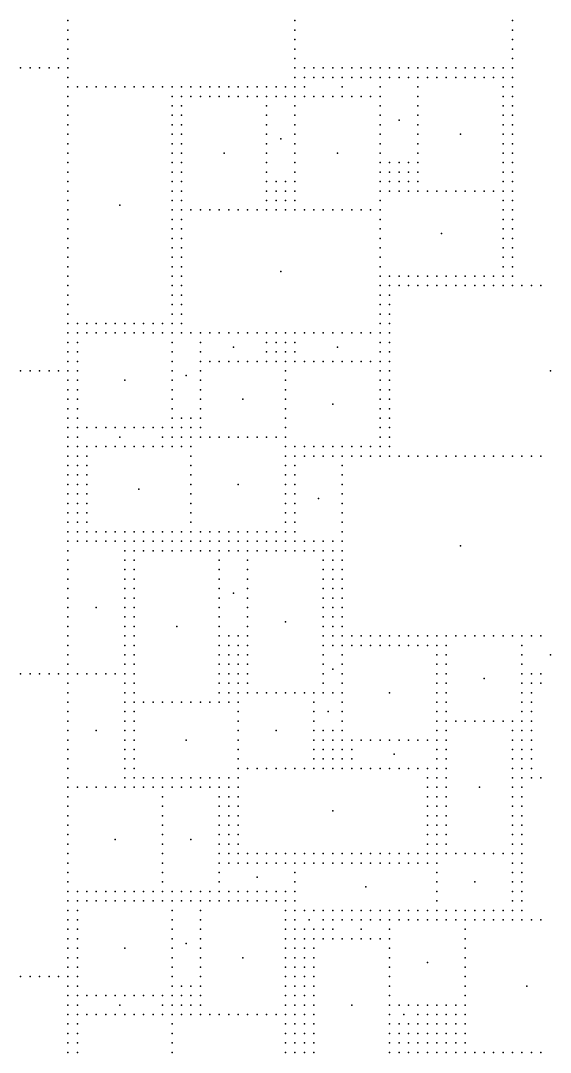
# Model space of a CAD drawing. Header units: metres. Extents: x -50 to 50, y -49 to 49.
# Drawn here: x -24.89 to -12.44, y 0.22 to 24.47 of the extents above; entities that cross this region are included whole.
import ezdxf

# ---------------------------------------------------------------- set-up
doc = ezdxf.new("R2010")
doc.units = ezdxf.units.M

msp = doc.modelspace()

# ---------------------------------------------------------------- linework, layer by layer
for p in [(-23.778, 24.473), (-23.778, 24.251), (-18.444, 24.473), (-18.444, 24.251), (-13.333, 24.473), (-13.333, 24.251), (-23.778, 24.028), (-18.444, 24.028), (-13.333, 24.028), (-23.778, 23.806), (-18.444, 23.806), (-13.333, 23.806), (-23.778, 23.583), (-18.444, 23.583), (-13.333, 23.583), (-24.889, 23.361), (-24.667, 23.361), (-24.444, 23.361), (-24.222, 23.361), (-24, 23.361), (-23.778, 23.361), (-18.444, 23.361), (-18.222, 23.361), (-18, 23.361), (-17.778, 23.361), (-17.556, 23.361), (-17.333, 23.361), (-17.111, 23.361), (-16.889, 23.361), (-16.667, 23.361), (-16.444, 23.361), (-16.222, 23.361), (-16, 23.361), (-15.778, 23.361), (-15.556, 23.361), (-15.333, 23.361), (-15.111, 23.361), (-14.889, 23.361), (-14.667, 23.361), (-14.444, 23.361), (-14.222, 23.361), (-14, 23.361), (-13.778, 23.361), (-13.556, 23.361), (-13.333, 23.361), (-23.778, 23.138), (-18.444, 23.138), (-18.222, 23.138), (-18, 23.138), (-17.778, 23.138), (-17.556, 23.138), (-17.333, 23.138), (-17.111, 23.138), (-16.889, 23.138), (-16.667, 23.138), (-16.444, 23.138), (-16.222, 23.138), (-16, 23.138), (-15.778, 23.138), (-15.556, 23.138), (-15.333, 23.138), (-15.111, 23.138), (-14.889, 23.138), (-14.667, 23.138), (-14.444, 23.138), (-14.222, 23.138), (-14, 23.138), (-13.778, 23.138), (-13.556, 23.138), (-13.333, 23.138), (-23.778, 22.916), (-23.556, 22.916), (-23.333, 22.916), (-23.111, 22.916), (-22.889, 22.916), (-22.667, 22.916), (-22.444, 22.916), (-22.222, 22.916), (-22, 22.916), (-21.778, 22.916), (-21.556, 22.916), (-21.333, 22.916), (-21.111, 22.916), (-20.889, 22.916), (-20.667, 22.916), (-20.444, 22.916), (-20.222, 22.916), (-20, 22.916), (-19.778, 22.916), (-19.556, 22.916), (-19.333, 22.916), (-19.111, 22.916), (-18.889, 22.916), (-18.667, 22.916), (-18.444, 22.916), (-18.222, 22.916), (-17.333, 22.916), (-16.444, 22.916), (-15.556, 22.916), (-13.556, 22.916), (-13.333, 22.916), (-23.778, 22.693), (-21.333, 22.693), (-21.111, 22.693), (-20.889, 22.693), (-20.667, 22.693), (-20.444, 22.693), (-20.222, 22.693), (-20, 22.693), (-19.778, 22.693), (-19.556, 22.693), (-19.333, 22.693), (-19.111, 22.693), (-18.889, 22.693), (-18.667, 22.693), (-18.444, 22.693), (-18.222, 22.693), (-18, 22.693), (-17.778, 22.693), (-17.556, 22.693), (-17.333, 22.693), (-17.111, 22.693), (-16.889, 22.693), (-16.667, 22.693), (-16.444, 22.693), (-15.556, 22.693), (-13.556, 22.693), (-13.333, 22.693), (-23.778, 22.471), (-21.333, 22.471), (-21.111, 22.471), (-19.111, 22.471), (-18.444, 22.471), (-16.444, 22.471), (-15.556, 22.471), (-13.556, 22.471), (-13.333, 22.471), (-23.778, 22.248), (-21.333, 22.248), (-21.111, 22.248), (-19.111, 22.248), (-18.444, 22.248), (-16.444, 22.248), (-16, 22.137), (-15.556, 22.248), (-13.556, 22.248), (-13.333, 22.248), (-23.778, 22.026), (-21.333, 22.026), (-21.111, 22.026), (-19.111, 22.026), (-18.444, 22.026), (-16.444, 22.026), (-15.556, 22.026), (-13.556, 22.026), (-13.333, 22.026), (-23.778, 21.803), (-21.333, 21.803), (-21.111, 21.803), (-19.111, 21.803), (-18.778, 21.692), (-18.444, 21.803), (-16.444, 21.803), (-15.556, 21.803), (-14.556, 21.803), (-13.556, 21.803), (-13.333, 21.803), (-23.778, 21.581), (-23.778, 21.358), (-21.333, 21.581), (-21.333, 21.358), (-21.111, 21.581), (-21.111, 21.358), (-20.111, 21.358), (-19.111, 21.581), (-19.111, 21.358), (-18.444, 21.581), (-18.444, 21.358), (-17.444, 21.358), (-16.444, 21.581), (-16.444, 21.358), (-15.556, 21.581), (-15.556, 21.358), (-13.556, 21.581), (-13.556, 21.358), (-13.333, 21.581), (-13.333, 21.358), (-23.778, 21.136), (-21.333, 21.136), (-21.111, 21.136), (-19.111, 21.136), (-18.444, 21.136), (-16.444, 21.136), (-16.222, 21.136), (-16, 21.136), (-15.778, 21.136), (-15.556, 21.136), (-13.556, 21.136), (-13.333, 21.136), (-23.778, 20.913), (-21.333, 20.913), (-21.111, 20.913), (-19.111, 20.913), (-18.444, 20.913), (-16.444, 20.913), (-16.222, 20.913), (-16, 20.913), (-15.778, 20.913), (-15.556, 20.913), (-13.556, 20.913), (-13.333, 20.913), (-23.778, 20.691), (-21.333, 20.691), (-21.111, 20.691), (-19.111, 20.691), (-18.889, 20.691), (-18.667, 20.691), (-18.444, 20.691), (-16.444, 20.691), (-16.222, 20.691), (-16, 20.691), (-15.778, 20.691), (-15.556, 20.691), (-13.556, 20.691), (-13.333, 20.691), (-23.778, 20.468), (-21.333, 20.468), (-21.111, 20.468), (-19.111, 20.468), (-18.889, 20.468), (-18.667, 20.468), (-18.444, 20.468), (-16.444, 20.468), (-16.222, 20.468), (-16, 20.468), (-15.778, 20.468), (-15.556, 20.468), (-15.333, 20.468), (-15.111, 20.468), (-14.889, 20.468), (-14.667, 20.468), (-14.444, 20.468), (-14.222, 20.468), (-14, 20.468), (-13.778, 20.468), (-13.556, 20.468), (-13.333, 20.468), (-23.778, 20.246), (-22.556, 20.135), (-21.333, 20.246), (-21.111, 20.246), (-19.111, 20.246), (-18.889, 20.246), (-18.667, 20.246), (-18.444, 20.246), (-16.444, 20.246), (-13.556, 20.246), (-13.333, 20.246), (-23.778, 20.023), (-21.333, 20.023), (-21.111, 20.023), (-20.889, 20.023), (-20.667, 20.023), (-20.444, 20.023), (-20.222, 20.023), (-20, 20.023), (-19.778, 20.023), (-19.556, 20.023), (-19.333, 20.023), (-19.111, 20.023), (-18.889, 20.023), (-18.667, 20.023), (-18.444, 20.023), (-18.222, 20.023), (-18, 20.023), (-17.778, 20.023), (-17.556, 20.023), (-17.333, 20.023), (-17.111, 20.023), (-16.889, 20.023), (-16.667, 20.023), (-16.444, 20.023), (-13.556, 20.023), (-13.333, 20.023), (-23.778, 19.801), (-21.333, 19.801), (-21.111, 19.801), (-16.444, 19.801), (-13.556, 19.801), (-13.333, 19.801), (-23.778, 19.578), (-21.333, 19.578), (-21.111, 19.578), (-16.444, 19.578), (-15, 19.467), (-13.556, 19.578), (-13.333, 19.578), (-23.778, 19.356), (-21.333, 19.356), (-21.111, 19.356), (-16.444, 19.356), (-13.556, 19.356), (-13.333, 19.356), (-23.778, 19.133), (-21.333, 19.133), (-21.111, 19.133), (-16.444, 19.133), (-13.556, 19.133), (-13.333, 19.133), (-23.778, 18.911), (-23.778, 18.688), (-21.333, 18.911), (-21.333, 18.688), (-21.111, 18.911), (-21.111, 18.688), (-16.444, 18.911), (-16.444, 18.688), (-13.556, 18.911), (-13.556, 18.688), (-13.333, 18.911), (-13.333, 18.688), (-23.778, 18.466), (-21.333, 18.466), (-21.111, 18.466), (-18.778, 18.577), (-16.444, 18.466), (-16.222, 18.466), (-16, 18.466), (-15.778, 18.466), (-15.556, 18.466), (-15.333, 18.466), (-15.111, 18.466), (-14.889, 18.466), (-14.667, 18.466), (-14.444, 18.466), (-14.222, 18.466), (-14, 18.466), (-13.778, 18.466), (-13.556, 18.466), (-13.333, 18.466), (-23.778, 18.244), (-21.333, 18.244), (-21.111, 18.244), (-16.444, 18.244), (-16.222, 18.244), (-16, 18.244), (-15.778, 18.244), (-15.556, 18.244), (-15.333, 18.244), (-15.111, 18.244), (-14.889, 18.244), (-14.667, 18.244), (-14.444, 18.244), (-14.222, 18.244), (-14, 18.244), (-13.778, 18.244), (-13.556, 18.244), (-13.333, 18.244), (-13.111, 18.244), (-12.889, 18.244), (-12.667, 18.244), (-23.778, 18.021), (-21.333, 18.021), (-21.111, 18.021), (-16.444, 18.021), (-16.222, 18.021), (-23.778, 17.799), (-21.333, 17.799), (-21.111, 17.799), (-16.444, 17.799), (-16.222, 17.799), (-23.778, 17.576), (-21.333, 17.576), (-21.111, 17.576), (-16.444, 17.576), (-16.222, 17.576), (-23.778, 17.354), (-23.556, 17.354), (-23.333, 17.354), (-23.111, 17.354), (-22.889, 17.354), (-22.667, 17.354), (-22.444, 17.354), (-22.222, 17.354), (-22, 17.354), (-21.778, 17.354), (-21.556, 17.354), (-21.333, 17.354), (-21.111, 17.354), (-16.444, 17.354), (-16.222, 17.354), (-23.778, 17.131), (-23.556, 17.131), (-23.333, 17.131), (-23.111, 17.131), (-22.889, 17.131), (-22.667, 17.131), (-22.444, 17.131), (-22.222, 17.131), (-22, 17.131), (-21.778, 17.131), (-21.556, 17.131), (-21.333, 17.131), (-21.111, 17.131), (-20.889, 17.131), (-20.667, 17.131), (-20.444, 17.131), (-20.222, 17.131), (-20, 17.131), (-19.778, 17.131), (-19.556, 17.131), (-19.333, 17.131), (-19.111, 17.131), (-18.889, 17.131), (-18.667, 17.131), (-18.444, 17.131), (-18.222, 17.131), (-18, 17.131), (-17.778, 17.131), (-17.556, 17.131), (-17.333, 17.131), (-17.111, 17.131), (-16.889, 17.131), (-16.667, 17.131), (-16.444, 17.131), (-16.222, 17.131), (-23.778, 16.909), (-23.556, 16.909), (-21.333, 16.909), (-20.667, 16.909), (-19.889, 16.797), (-19.111, 16.909), (-18.889, 16.909), (-18.667, 16.909), (-18.444, 16.909), (-17.444, 16.797), (-16.444, 16.909), (-16.222, 16.909), (-23.778, 16.686), (-23.556, 16.686), (-21.333, 16.686), (-20.667, 16.686), (-19.111, 16.686), (-18.889, 16.686), (-18.667, 16.686), (-18.444, 16.686), (-16.444, 16.686), (-16.222, 16.686), (-23.778, 16.464), (-23.556, 16.464), (-21.333, 16.464), (-20.667, 16.464), (-20.444, 16.464), (-20.222, 16.464), (-20, 16.464), (-19.778, 16.464), (-19.556, 16.464), (-19.333, 16.464), (-19.111, 16.464), (-18.889, 16.464), (-18.667, 16.464), (-18.444, 16.464), (-18.222, 16.464), (-18, 16.464), (-17.778, 16.464), (-17.556, 16.464), (-17.333, 16.464), (-17.111, 16.464), (-16.889, 16.464), (-16.667, 16.464), (-16.444, 16.464), (-16.222, 16.464), (-24.889, 16.241), (-24.667, 16.241), (-24.444, 16.241), (-24.222, 16.241), (-24, 16.241), (-23.778, 16.241), (-23.778, 16.019), (-23.556, 16.241), (-23.556, 16.019), (-22.444, 16.019), (-21.333, 16.241), (-21.333, 16.019), (-21, 16.13), (-20.667, 16.241), (-20.667, 16.019), (-18.667, 16.241), (-18.667, 16.019), (-16.444, 16.241), (-16.444, 16.019), (-16.222, 16.241), (-16.222, 16.019), (-12.444, 16.241), (-23.778, 15.796), (-23.556, 15.796), (-21.333, 15.796), (-20.667, 15.796), (-18.667, 15.796), (-16.444, 15.796), (-16.222, 15.796), (-23.778, 15.574), (-23.556, 15.574), (-21.333, 15.574), (-20.667, 15.574), (-19.667, 15.574), (-18.667, 15.574), (-16.444, 15.574), (-16.222, 15.574), (-23.778, 15.351), (-23.556, 15.351), (-21.333, 15.351), (-20.667, 15.351), (-18.667, 15.351), (-17.556, 15.462), (-16.444, 15.351), (-16.222, 15.351), (-23.778, 15.129), (-23.556, 15.129), (-21.333, 15.129), (-21.111, 15.129), (-20.889, 15.129), (-20.667, 15.129), (-18.667, 15.129), (-16.444, 15.129), (-16.222, 15.129), (-23.778, 14.906), (-23.556, 14.906), (-23.333, 14.906), (-23.111, 14.906), (-22.889, 14.906), (-22.667, 14.906), (-22.444, 14.906), (-22.222, 14.906), (-22, 14.906), (-21.778, 14.906), (-21.556, 14.906), (-21.333, 14.906), (-21.111, 14.906), (-20.889, 14.906), (-20.667, 14.906), (-18.667, 14.906), (-16.444, 14.906), (-16.222, 14.906), (-23.778, 14.684), (-23.556, 14.684), (-22.556, 14.684), (-21.556, 14.684), (-21.333, 14.684), (-21.111, 14.684), (-20.889, 14.684), (-20.667, 14.684), (-20.444, 14.684), (-20.222, 14.684), (-20, 14.684), (-19.778, 14.684), (-19.556, 14.684), (-19.333, 14.684), (-19.111, 14.684), (-18.889, 14.684), (-18.667, 14.684), (-16.444, 14.684), (-16.222, 14.684), (-23.778, 14.461), (-23.556, 14.461), (-23.333, 14.461), (-23.111, 14.461), (-22.889, 14.461), (-22.667, 14.461), (-22.444, 14.461), (-22.222, 14.461), (-22, 14.461), (-21.778, 14.461), (-21.556, 14.461), (-21.333, 14.461), (-21.111, 14.461), (-20.889, 14.461), (-18.667, 14.461), (-18.444, 14.461), (-18.222, 14.461), (-18, 14.461), (-17.778, 14.461), (-17.556, 14.461), (-17.333, 14.461), (-17.111, 14.461), (-16.889, 14.461), (-16.667, 14.461), (-16.444, 14.461), (-16.222, 14.461), (-23.778, 14.239), (-23.556, 14.239), (-23.333, 14.239), (-20.889, 14.239), (-18.667, 14.239), (-18.444, 14.239), (-18.222, 14.239), (-18, 14.239), (-17.778, 14.239), (-17.556, 14.239), (-17.333, 14.239), (-17.111, 14.239), (-16.889, 14.239), (-16.667, 14.239), (-16.444, 14.239), (-16.222, 14.239), (-16, 14.239), (-15.778, 14.239), (-15.556, 14.239), (-15.333, 14.239), (-15.111, 14.239), (-14.889, 14.239), (-14.667, 14.239), (-14.444, 14.239), (-14.222, 14.239), (-14, 14.239), (-13.778, 14.239), (-13.556, 14.239), (-13.333, 14.239), (-13.111, 14.239), (-12.889, 14.239), (-12.667, 14.239), (-23.778, 14.016), (-23.556, 14.016), (-23.333, 14.016), (-20.889, 14.016), (-18.667, 14.016), (-18.444, 14.016), (-17.333, 14.016), (-23.778, 13.794), (-23.556, 13.794), (-23.333, 13.794), (-20.889, 13.794), (-18.667, 13.794), (-18.444, 13.794), (-17.333, 13.794), (-23.778, 13.571), (-23.778, 13.349), (-23.556, 13.571), (-23.556, 13.349), (-23.333, 13.571), (-23.333, 13.349), (-22.111, 13.46), (-20.889, 13.571), (-20.889, 13.349), (-19.778, 13.571), (-18.667, 13.571), (-18.667, 13.349), (-18.444, 13.571), (-18.444, 13.349), (-17.333, 13.571), (-17.333, 13.349), (-23.778, 13.126), (-23.556, 13.126), (-23.333, 13.126), (-20.889, 13.126), (-18.667, 13.126), (-18.444, 13.126), (-17.889, 13.238), (-17.333, 13.126), (-23.778, 12.904), (-23.556, 12.904), (-23.333, 12.904), (-20.889, 12.904), (-18.667, 12.904), (-18.444, 12.904), (-17.333, 12.904), (-23.778, 12.681), (-23.556, 12.681), (-23.333, 12.681), (-20.889, 12.681), (-18.667, 12.681), (-18.444, 12.681), (-17.333, 12.681), (-23.778, 12.459), (-23.556, 12.459), (-23.333, 12.459), (-23.111, 12.459), (-22.889, 12.459), (-22.667, 12.459), (-22.444, 12.459), (-22.222, 12.459), (-22, 12.459), (-21.778, 12.459), (-21.556, 12.459), (-21.333, 12.459), (-21.111, 12.459), (-20.889, 12.459), (-20.667, 12.459), (-20.444, 12.459), (-20.222, 12.459), (-20, 12.459), (-19.778, 12.459), (-19.556, 12.459), (-19.333, 12.459), (-19.111, 12.459), (-18.889, 12.459), (-18.667, 12.459), (-18.444, 12.459), (-17.333, 12.459), (-23.778, 12.236), (-23.556, 12.236), (-23.333, 12.236), (-23.111, 12.236), (-22.889, 12.236), (-22.667, 12.236), (-22.444, 12.236), (-22.222, 12.236), (-22, 12.236), (-21.778, 12.236), (-21.556, 12.236), (-21.333, 12.236), (-21.111, 12.236), (-20.889, 12.236), (-20.667, 12.236), (-20.444, 12.236), (-20.222, 12.236), (-20, 12.236), (-19.778, 12.236), (-19.556, 12.236), (-19.333, 12.236), (-19.111, 12.236), (-18.889, 12.236), (-18.667, 12.236), (-18.444, 12.236), (-18.222, 12.236), (-18, 12.236), (-17.778, 12.236), (-17.556, 12.236), (-17.333, 12.236), (-14.556, 12.125), (-23.778, 12.014), (-22.444, 12.014), (-22.222, 12.014), (-22, 12.014), (-21.778, 12.014), (-21.556, 12.014), (-21.333, 12.014), (-21.111, 12.014), (-20.889, 12.014), (-20.667, 12.014), (-20.444, 12.014), (-20.222, 12.014), (-20, 12.014), (-19.778, 12.014), (-19.556, 12.014), (-19.333, 12.014), (-19.111, 12.014), (-18.889, 12.014), (-18.667, 12.014), (-18.444, 12.014), (-18.222, 12.014), (-18, 12.014), (-17.778, 12.014), (-17.556, 12.014), (-17.333, 12.014), (-23.778, 11.792), (-22.444, 11.792), (-22.222, 11.792), (-20.222, 11.792), (-19.556, 11.792), (-17.778, 11.792), (-17.556, 11.792), (-17.333, 11.792), (-23.778, 11.569), (-22.444, 11.569), (-22.222, 11.569), (-20.222, 11.569), (-19.556, 11.569), (-17.778, 11.569), (-17.556, 11.569), (-17.333, 11.569), (-23.778, 11.347), (-22.444, 11.347), (-22.222, 11.347), (-20.222, 11.347), (-19.556, 11.347), (-17.778, 11.347), (-17.556, 11.347), (-17.333, 11.347), (-23.778, 11.124), (-22.444, 11.124), (-22.222, 11.124), (-20.222, 11.124), (-19.889, 11.013), (-19.556, 11.124), (-17.778, 11.124), (-17.556, 11.124), (-17.333, 11.124), (-23.778, 10.902), (-23.778, 10.679), (-23.111, 10.679), (-22.444, 10.902), (-22.444, 10.679), (-22.222, 10.902), (-22.222, 10.679), (-20.222, 10.902), (-20.222, 10.679), (-19.556, 10.902), (-19.556, 10.679), (-17.778, 10.902), (-17.778, 10.679), (-17.556, 10.902), (-17.556, 10.679), (-17.333, 10.902), (-17.333, 10.679), (-23.778, 10.457), (-22.444, 10.457), (-22.222, 10.457), (-20.222, 10.457), (-19.556, 10.457), (-17.778, 10.457), (-17.556, 10.457), (-17.333, 10.457), (-23.778, 10.234), (-22.444, 10.234), (-22.222, 10.234), (-21.222, 10.234), (-20.222, 10.234), (-19.556, 10.234), (-18.667, 10.345), (-17.778, 10.234), (-17.556, 10.234), (-17.333, 10.234), (-23.778, 10.012), (-22.444, 10.012), (-22.222, 10.012), (-20.222, 10.012), (-20, 10.012), (-19.778, 10.012), (-19.556, 10.012), (-17.778, 10.012), (-17.556, 10.012), (-17.333, 10.012), (-17.111, 10.012), (-16.889, 10.012), (-16.667, 10.012), (-16.444, 10.012), (-16.222, 10.012), (-16, 10.012), (-15.778, 10.012), (-15.556, 10.012), (-15.333, 10.012), (-15.111, 10.012), (-14.889, 10.012), (-14.667, 10.012), (-14.444, 10.012), (-14.222, 10.012), (-14, 10.012), (-13.778, 10.012), (-13.556, 10.012), (-13.333, 10.012), (-13.111, 10.012), (-12.889, 10.012), (-12.667, 10.012), (-23.778, 9.789), (-22.444, 9.789), (-22.222, 9.789), (-20.222, 9.789), (-20, 9.789), (-19.778, 9.789), (-19.556, 9.789), (-17.778, 9.789), (-17.556, 9.789), (-17.333, 9.789), (-17.111, 9.789), (-16.889, 9.789), (-16.667, 9.789), (-16.444, 9.789), (-16.222, 9.789), (-16, 9.789), (-15.778, 9.789), (-15.556, 9.789), (-15.333, 9.789), (-15.111, 9.789), (-14.889, 9.789), (-13.111, 9.789), (-23.778, 9.567), (-22.444, 9.567), (-22.222, 9.567), (-20.222, 9.567), (-20, 9.567), (-19.778, 9.567), (-19.556, 9.567), (-17.778, 9.567), (-17.333, 9.567), (-15.111, 9.567), (-14.889, 9.567), (-13.111, 9.567), (-12.444, 9.567), (-23.778, 9.344), (-22.444, 9.344), (-22.222, 9.344), (-20.222, 9.344), (-20, 9.344), (-19.778, 9.344), (-19.556, 9.344), (-17.778, 9.344), (-17.556, 9.233), (-17.333, 9.344), (-15.111, 9.344), (-14.889, 9.344), (-13.111, 9.344), (-24.889, 9.122), (-24.667, 9.122), (-24.444, 9.122), (-24.222, 9.122), (-24, 9.122), (-23.778, 9.122), (-23.556, 9.122), (-23.333, 9.122), (-23.111, 9.122), (-22.889, 9.122), (-22.667, 9.122), (-22.444, 9.122), (-22.222, 9.122), (-20.222, 9.122), (-20, 9.122), (-19.778, 9.122), (-19.556, 9.122), (-17.778, 9.122), (-17.333, 9.122), (-15.111, 9.122), (-14.889, 9.122), (-14, 9.011), (-13.111, 9.122), (-12.889, 9.122), (-12.667, 9.122), (-23.778, 8.899), (-22.444, 8.899), (-22.222, 8.899), (-20.222, 8.899), (-20, 8.899), (-19.778, 8.899), (-19.556, 8.899), (-17.778, 8.899), (-17.333, 8.899), (-15.111, 8.899), (-14.889, 8.899), (-13.111, 8.899), (-12.889, 8.899), (-12.667, 8.899), (-23.778, 8.677), (-22.444, 8.677), (-22.222, 8.677), (-20.222, 8.677), (-20, 8.677), (-19.778, 8.677), (-19.556, 8.677), (-19.333, 8.677), (-19.111, 8.677), (-18.889, 8.677), (-18.667, 8.677), (-18.444, 8.677), (-18.222, 8.677), (-18, 8.677), (-17.778, 8.677), (-17.556, 8.677), (-17.333, 8.677), (-16.222, 8.677), (-15.111, 8.677), (-14.889, 8.677), (-13.111, 8.677), (-12.889, 8.677), (-23.778, 8.454), (-22.444, 8.454), (-22.222, 8.454), (-22, 8.454), (-21.778, 8.454), (-21.556, 8.454), (-21.333, 8.454), (-21.111, 8.454), (-20.889, 8.454), (-20.667, 8.454), (-20.444, 8.454), (-20.222, 8.454), (-20, 8.454), (-19.778, 8.454), (-18, 8.454), (-17.333, 8.454), (-15.111, 8.454), (-14.889, 8.454), (-13.111, 8.454), (-12.889, 8.454), (-23.778, 8.232), (-23.778, 8.009), (-22.444, 8.232), (-22.444, 8.009), (-22.222, 8.232), (-22.222, 8.009), (-19.778, 8.232), (-19.778, 8.009), (-18, 8.232), (-18, 8.009), (-17.667, 8.232), (-17.333, 8.232), (-17.333, 8.009), (-15.111, 8.232), (-15.111, 8.009), (-14.889, 8.232), (-14.889, 8.009), (-14.667, 8.009), (-14.444, 8.009), (-14.222, 8.009), (-14, 8.009), (-13.778, 8.009), (-13.556, 8.009), (-13.333, 8.009), (-13.111, 8.232), (-13.111, 8.009), (-12.889, 8.232), (-12.889, 8.009), (-23.778, 7.787), (-23.111, 7.787), (-22.444, 7.787), (-22.222, 7.787), (-19.778, 7.787), (-18.889, 7.787), (-18, 7.787), (-17.778, 7.787), (-17.556, 7.787), (-17.333, 7.787), (-15.111, 7.787), (-14.889, 7.787), (-13.333, 7.787), (-13.111, 7.787), (-12.889, 7.787), (-23.778, 7.564), (-22.444, 7.564), (-22.222, 7.564), (-21, 7.564), (-19.778, 7.564), (-18, 7.564), (-17.778, 7.564), (-17.556, 7.564), (-17.333, 7.564), (-17.111, 7.564), (-16.889, 7.564), (-16.667, 7.564), (-16.444, 7.564), (-16.222, 7.564), (-16, 7.564), (-15.778, 7.564), (-15.556, 7.564), (-15.333, 7.564), (-15.111, 7.564), (-14.889, 7.564), (-13.333, 7.564), (-13.111, 7.564), (-12.889, 7.564), (-23.778, 7.342), (-22.444, 7.342), (-22.222, 7.342), (-19.778, 7.342), (-18, 7.342), (-17.778, 7.342), (-17.556, 7.342), (-17.333, 7.342), (-17.111, 7.342), (-15.111, 7.342), (-14.889, 7.342), (-13.333, 7.342), (-13.111, 7.342), (-12.889, 7.342), (-23.778, 7.119), (-22.444, 7.119), (-22.222, 7.119), (-19.778, 7.119), (-18, 7.119), (-17.778, 7.119), (-17.556, 7.119), (-17.333, 7.119), (-17.111, 7.119), (-16.111, 7.231), (-15.111, 7.119), (-14.889, 7.119), (-13.333, 7.119), (-13.111, 7.119), (-12.889, 7.119), (-23.778, 6.897), (-22.444, 6.897), (-22.222, 6.897), (-19.778, 6.897), (-19.556, 6.897), (-19.333, 6.897), (-19.111, 6.897), (-18.889, 6.897), (-18.667, 6.897), (-18.444, 6.897), (-18.222, 6.897), (-18, 6.897), (-17.778, 6.897), (-17.556, 6.897), (-17.333, 6.897), (-17.111, 6.897), (-16.889, 6.897), (-16.667, 6.897), (-16.444, 6.897), (-16.222, 6.897), (-16, 6.897), (-15.778, 6.897), (-15.556, 6.897), (-15.333, 6.897), (-15.111, 6.897), (-14.889, 6.897), (-13.333, 6.897), (-13.111, 6.897), (-12.889, 6.897), (-23.778, 6.674), (-22.444, 6.674), (-22.222, 6.674), (-22, 6.674), (-21.778, 6.674), (-21.556, 6.674), (-21.333, 6.674), (-21.111, 6.674), (-20.889, 6.674), (-20.667, 6.674), (-20.444, 6.674), (-20.222, 6.674), (-20, 6.674), (-19.778, 6.674), (-15.333, 6.674), (-15.111, 6.674), (-14.889, 6.674), (-13.333, 6.674), (-13.111, 6.674), (-12.889, 6.674), (-12.667, 6.674), (-23.778, 6.452), (-23.556, 6.452), (-23.333, 6.452), (-23.111, 6.452), (-22.889, 6.452), (-22.667, 6.452), (-22.444, 6.452), (-22.222, 6.452), (-22, 6.452), (-21.778, 6.452), (-21.556, 6.452), (-21.333, 6.452), (-21.111, 6.452), (-20.889, 6.452), (-20.667, 6.452), (-20.444, 6.452), (-20.222, 6.452), (-20, 6.452), (-19.778, 6.452), (-15.333, 6.452), (-15.111, 6.452), (-14.889, 6.452), (-14.111, 6.452), (-13.333, 6.452), (-13.111, 6.452), (-23.778, 6.229), (-21.556, 6.229), (-20.222, 6.229), (-20, 6.229), (-19.778, 6.229), (-15.333, 6.229), (-15.111, 6.229), (-14.889, 6.229), (-13.333, 6.229), (-13.111, 6.229), (-23.778, 6.007), (-21.556, 6.007), (-20.222, 6.007), (-20, 6.007), (-19.778, 6.007), (-17.556, 5.896), (-15.333, 6.007), (-15.111, 6.007), (-14.889, 6.007), (-13.333, 6.007), (-13.111, 6.007), (-23.778, 5.785), (-21.556, 5.785), (-20.222, 5.785), (-20, 5.785), (-19.778, 5.785), (-15.333, 5.785), (-15.111, 5.785), (-14.889, 5.785), (-13.333, 5.785), (-13.111, 5.785), (-23.778, 5.562), (-23.778, 5.34), (-21.556, 5.562), (-21.556, 5.34), (-20.222, 5.562), (-20.222, 5.34), (-20, 5.562), (-20, 5.34), (-19.778, 5.562), (-19.778, 5.34), (-15.333, 5.562), (-15.333, 5.34), (-15.111, 5.562), (-15.111, 5.34), (-14.889, 5.562), (-14.889, 5.34), (-13.333, 5.562), (-13.333, 5.34), (-13.111, 5.562), (-13.111, 5.34), (-23.778, 5.117), (-22.667, 5.228), (-21.556, 5.117), (-20.889, 5.228), (-20.222, 5.117), (-20, 5.117), (-19.778, 5.117), (-15.333, 5.117), (-15.111, 5.117), (-14.889, 5.117), (-13.333, 5.117), (-13.111, 5.117), (-23.778, 4.895), (-21.556, 4.895), (-20.222, 4.895), (-20, 4.895), (-19.778, 4.895), (-19.556, 4.895), (-19.333, 4.895), (-19.111, 4.895), (-18.889, 4.895), (-18.667, 4.895), (-18.444, 4.895), (-18.222, 4.895), (-18, 4.895), (-17.778, 4.895), (-17.556, 4.895), (-17.333, 4.895), (-17.111, 4.895), (-16.889, 4.895), (-16.667, 4.895), (-16.444, 4.895), (-16.222, 4.895), (-16, 4.895), (-15.778, 4.895), (-15.556, 4.895), (-15.333, 4.895), (-15.111, 4.895), (-14.889, 4.895), (-14.667, 4.895), (-14.444, 4.895), (-14.222, 4.895), (-14, 4.895), (-13.778, 4.895), (-13.556, 4.895), (-13.333, 4.895), (-13.111, 4.895), (-23.778, 4.672), (-21.556, 4.672), (-20.222, 4.672), (-20, 4.672), (-19.778, 4.672), (-19.556, 4.672), (-19.333, 4.672), (-19.111, 4.672), (-18.889, 4.672), (-18.667, 4.672), (-18.444, 4.672), (-18.222, 4.672), (-18, 4.672), (-17.778, 4.672), (-17.556, 4.672), (-17.333, 4.672), (-17.111, 4.672), (-16.889, 4.672), (-16.667, 4.672), (-16.444, 4.672), (-16.222, 4.672), (-16, 4.672), (-15.778, 4.672), (-15.556, 4.672), (-15.333, 4.672), (-15.111, 4.672), (-13.333, 4.672), (-13.111, 4.672), (-23.778, 4.45), (-21.556, 4.45), (-20.222, 4.45), (-18.444, 4.45), (-15.111, 4.45), (-13.333, 4.45), (-13.111, 4.45), (-23.778, 4.227), (-21.556, 4.227), (-20.222, 4.227), (-19.333, 4.338), (-18.444, 4.227), (-15.111, 4.227), (-14.222, 4.227), (-13.333, 4.227), (-13.111, 4.227), (-23.778, 4.005), (-23.556, 4.005), (-23.333, 4.005), (-23.111, 4.005), (-22.889, 4.005), (-22.667, 4.005), (-22.444, 4.005), (-22.222, 4.005), (-22, 4.005), (-21.778, 4.005), (-21.556, 4.005), (-21.333, 4.005), (-21.111, 4.005), (-20.889, 4.005), (-20.667, 4.005), (-20.444, 4.005), (-20.222, 4.005), (-20, 4.005), (-19.778, 4.005), (-19.556, 4.005), (-19.333, 4.005), (-19.111, 4.005), (-18.889, 4.005), (-18.667, 4.005), (-18.444, 4.005), (-16.778, 4.116), (-15.111, 4.005), (-13.333, 4.005), (-13.111, 4.005), (-23.778, 3.782), (-23.556, 3.782), (-23.333, 3.782), (-23.111, 3.782), (-22.889, 3.782), (-22.667, 3.782), (-22.444, 3.782), (-22.222, 3.782), (-22, 3.782), (-21.778, 3.782), (-21.556, 3.782), (-21.333, 3.782), (-21.111, 3.782), (-20.889, 3.782), (-20.667, 3.782), (-20.444, 3.782), (-20.222, 3.782), (-20, 3.782), (-19.778, 3.782), (-19.556, 3.782), (-19.333, 3.782), (-19.111, 3.782), (-18.889, 3.782), (-18.667, 3.782), (-18.444, 3.782), (-15.111, 3.782), (-13.333, 3.782), (-13.111, 3.782), (-23.778, 3.56), (-23.556, 3.56), (-21.333, 3.56), (-20.667, 3.56), (-18.667, 3.56), (-18.444, 3.56), (-18.222, 3.56), (-18, 3.56), (-17.778, 3.56), (-17.556, 3.56), (-17.333, 3.56), (-17.111, 3.56), (-16.889, 3.56), (-16.667, 3.56), (-16.444, 3.56), (-16.222, 3.56), (-16, 3.56), (-15.778, 3.56), (-15.556, 3.56), (-15.333, 3.56), (-15.111, 3.56), (-14.889, 3.56), (-14.667, 3.56), (-14.444, 3.56), (-14.222, 3.56), (-14, 3.56), (-13.778, 3.56), (-13.556, 3.56), (-13.333, 3.56), (-13.111, 3.56), (-23.778, 3.337), (-23.556, 3.337), (-21.333, 3.337), (-20.667, 3.337), (-18.667, 3.337), (-18.444, 3.337), (-18.111, 3.337), (-17.778, 3.337), (-17.556, 3.337), (-17.333, 3.337), (-17.111, 3.337), (-16.889, 3.337), (-16.667, 3.337), (-16.444, 3.337), (-16.222, 3.337), (-16, 3.337), (-15.778, 3.337), (-15.556, 3.337), (-15.333, 3.337), (-15.111, 3.337), (-14.889, 3.337), (-14.667, 3.337), (-14.444, 3.337), (-14.222, 3.337), (-14, 3.337), (-13.778, 3.337), (-13.556, 3.337), (-13.333, 3.337), (-13.111, 3.337), (-12.889, 3.337), (-12.667, 3.337), (-23.778, 3.115), (-23.556, 3.115), (-21.333, 3.115), (-20.667, 3.115), (-18.667, 3.115), (-18.444, 3.115), (-18.222, 3.115), (-18, 3.115), (-17.778, 3.115), (-17.556, 3.115), (-16.889, 3.115), (-16.222, 3.115), (-14.444, 3.115), (-23.778, 2.892), (-23.778, 2.67), (-23.556, 2.892), (-23.556, 2.67), (-22.444, 2.67), (-21.333, 2.892), (-21.333, 2.67), (-21, 2.781), (-20.667, 2.892), (-20.667, 2.67), (-18.667, 2.892), (-18.667, 2.67), (-18.444, 2.892), (-18.444, 2.67), (-18.222, 2.892), (-18.222, 2.67), (-18, 2.892), (-18, 2.67), (-17.778, 2.892), (-17.556, 2.892), (-17.333, 2.892), (-17.111, 2.892), (-16.889, 2.892), (-16.667, 2.892), (-16.444, 2.892), (-16.222, 2.892), (-16.222, 2.67), (-14.444, 2.892), (-14.444, 2.67), (-23.778, 2.447), (-23.556, 2.447), (-21.333, 2.447), (-20.667, 2.447), (-19.667, 2.447), (-18.667, 2.447), (-18.444, 2.447), (-18.222, 2.447), (-18, 2.447), (-16.222, 2.447), (-14.444, 2.447), (-23.778, 2.225), (-23.556, 2.225), (-21.333, 2.225), (-20.667, 2.225), (-18.667, 2.225), (-18.444, 2.225), (-18.222, 2.225), (-18, 2.225), (-16.222, 2.225), (-15.333, 2.336), (-14.444, 2.225), (-24.889, 2.002), (-24.667, 2.002), (-24.444, 2.002), (-24.222, 2.002), (-24, 2.002), (-23.778, 2.002), (-23.556, 2.002), (-21.333, 2.002), (-20.667, 2.002), (-18.667, 2.002), (-18.444, 2.002), (-18.222, 2.002), (-18, 2.002), (-16.222, 2.002), (-14.444, 2.002), (-23.778, 1.78), (-23.556, 1.78), (-21.333, 1.78), (-21.111, 1.78), (-20.889, 1.78), (-20.667, 1.78), (-18.667, 1.78), (-18.444, 1.78), (-18.222, 1.78), (-18, 1.78), (-16.222, 1.78), (-14.444, 1.78), (-13, 1.78), (-23.778, 1.557), (-23.556, 1.557), (-23.333, 1.557), (-23.111, 1.557), (-22.889, 1.557), (-22.667, 1.557), (-22.444, 1.557), (-22.222, 1.557), (-22, 1.557), (-21.778, 1.557), (-21.556, 1.557), (-21.333, 1.557), (-21.111, 1.557), (-20.889, 1.557), (-20.667, 1.557), (-18.667, 1.557), (-18.444, 1.557), (-18.222, 1.557), (-18, 1.557), (-16.222, 1.557), (-14.444, 1.557), (-23.778, 1.335), (-23.556, 1.335), (-22.556, 1.335), (-21.556, 1.335), (-21.333, 1.335), (-21.111, 1.335), (-20.889, 1.335), (-20.667, 1.335), (-18.667, 1.335), (-18.444, 1.335), (-18.222, 1.335), (-18, 1.335), (-17.111, 1.335), (-16.222, 1.335), (-16, 1.335), (-15.778, 1.335), (-15.556, 1.335), (-15.333, 1.335), (-15.111, 1.335), (-14.889, 1.335), (-14.667, 1.335), (-14.444, 1.335), (-23.778, 1.112), (-23.556, 1.112), (-23.333, 1.112), (-23.111, 1.112), (-22.889, 1.112), (-22.667, 1.112), (-22.444, 1.112), (-22.222, 1.112), (-22, 1.112), (-21.778, 1.112), (-21.556, 1.112), (-21.333, 1.112), (-21.111, 1.112), (-20.889, 1.112), (-20.667, 1.112), (-20.444, 1.112), (-20.222, 1.112), (-20, 1.112), (-19.778, 1.112), (-19.556, 1.112), (-19.333, 1.112), (-19.111, 1.112), (-18.889, 1.112), (-18.667, 1.112), (-18.444, 1.112), (-18.222, 1.112), (-18, 1.112), (-16.222, 1.112), (-15.889, 1.112), (-15.556, 1.112), (-15.333, 1.112), (-15.111, 1.112), (-14.889, 1.112), (-14.667, 1.112), (-14.444, 1.112), (-23.778, 0.89), (-23.556, 0.89), (-21.333, 0.89), (-18.667, 0.89), (-18.444, 0.89), (-18.222, 0.89), (-18, 0.89), (-16.222, 0.89), (-16, 0.89), (-15.778, 0.89), (-15.556, 0.89), (-15.333, 0.89), (-15.111, 0.89), (-14.889, 0.89), (-14.667, 0.89), (-14.444, 0.89), (-23.778, 0.667), (-23.556, 0.667), (-21.333, 0.667), (-18.667, 0.667), (-18.444, 0.667), (-18.222, 0.667), (-18, 0.667), (-16.222, 0.667), (-16, 0.667), (-15.778, 0.667), (-15.556, 0.667), (-15.333, 0.667), (-15.111, 0.667), (-14.889, 0.667), (-14.667, 0.667), (-14.444, 0.667), (-23.778, 0.445), (-23.556, 0.445), (-21.333, 0.445), (-18.667, 0.445), (-18.444, 0.445), (-18.222, 0.445), (-18, 0.445), (-16.222, 0.445), (-16, 0.445), (-15.778, 0.445), (-15.556, 0.445), (-15.333, 0.445), (-15.111, 0.445), (-14.889, 0.445), (-14.667, 0.445), (-14.444, 0.445), (-23.778, 0.222), (-23.556, 0.222), (-21.333, 0.222), (-18.667, 0.222), (-18.444, 0.222), (-18.222, 0.222), (-18, 0.222), (-16.222, 0.222), (-16, 0.222), (-15.778, 0.222), (-15.556, 0.222), (-15.333, 0.222), (-15.111, 0.222), (-14.889, 0.222), (-14.667, 0.222), (-14.444, 0.222), (-14.222, 0.222), (-14, 0.222), (-13.778, 0.222), (-13.556, 0.222), (-13.333, 0.222), (-13.111, 0.222), (-12.889, 0.222), (-12.667, 0.222)]:
    msp.add_point(p)

doc.saveas('drawing.dxf')
